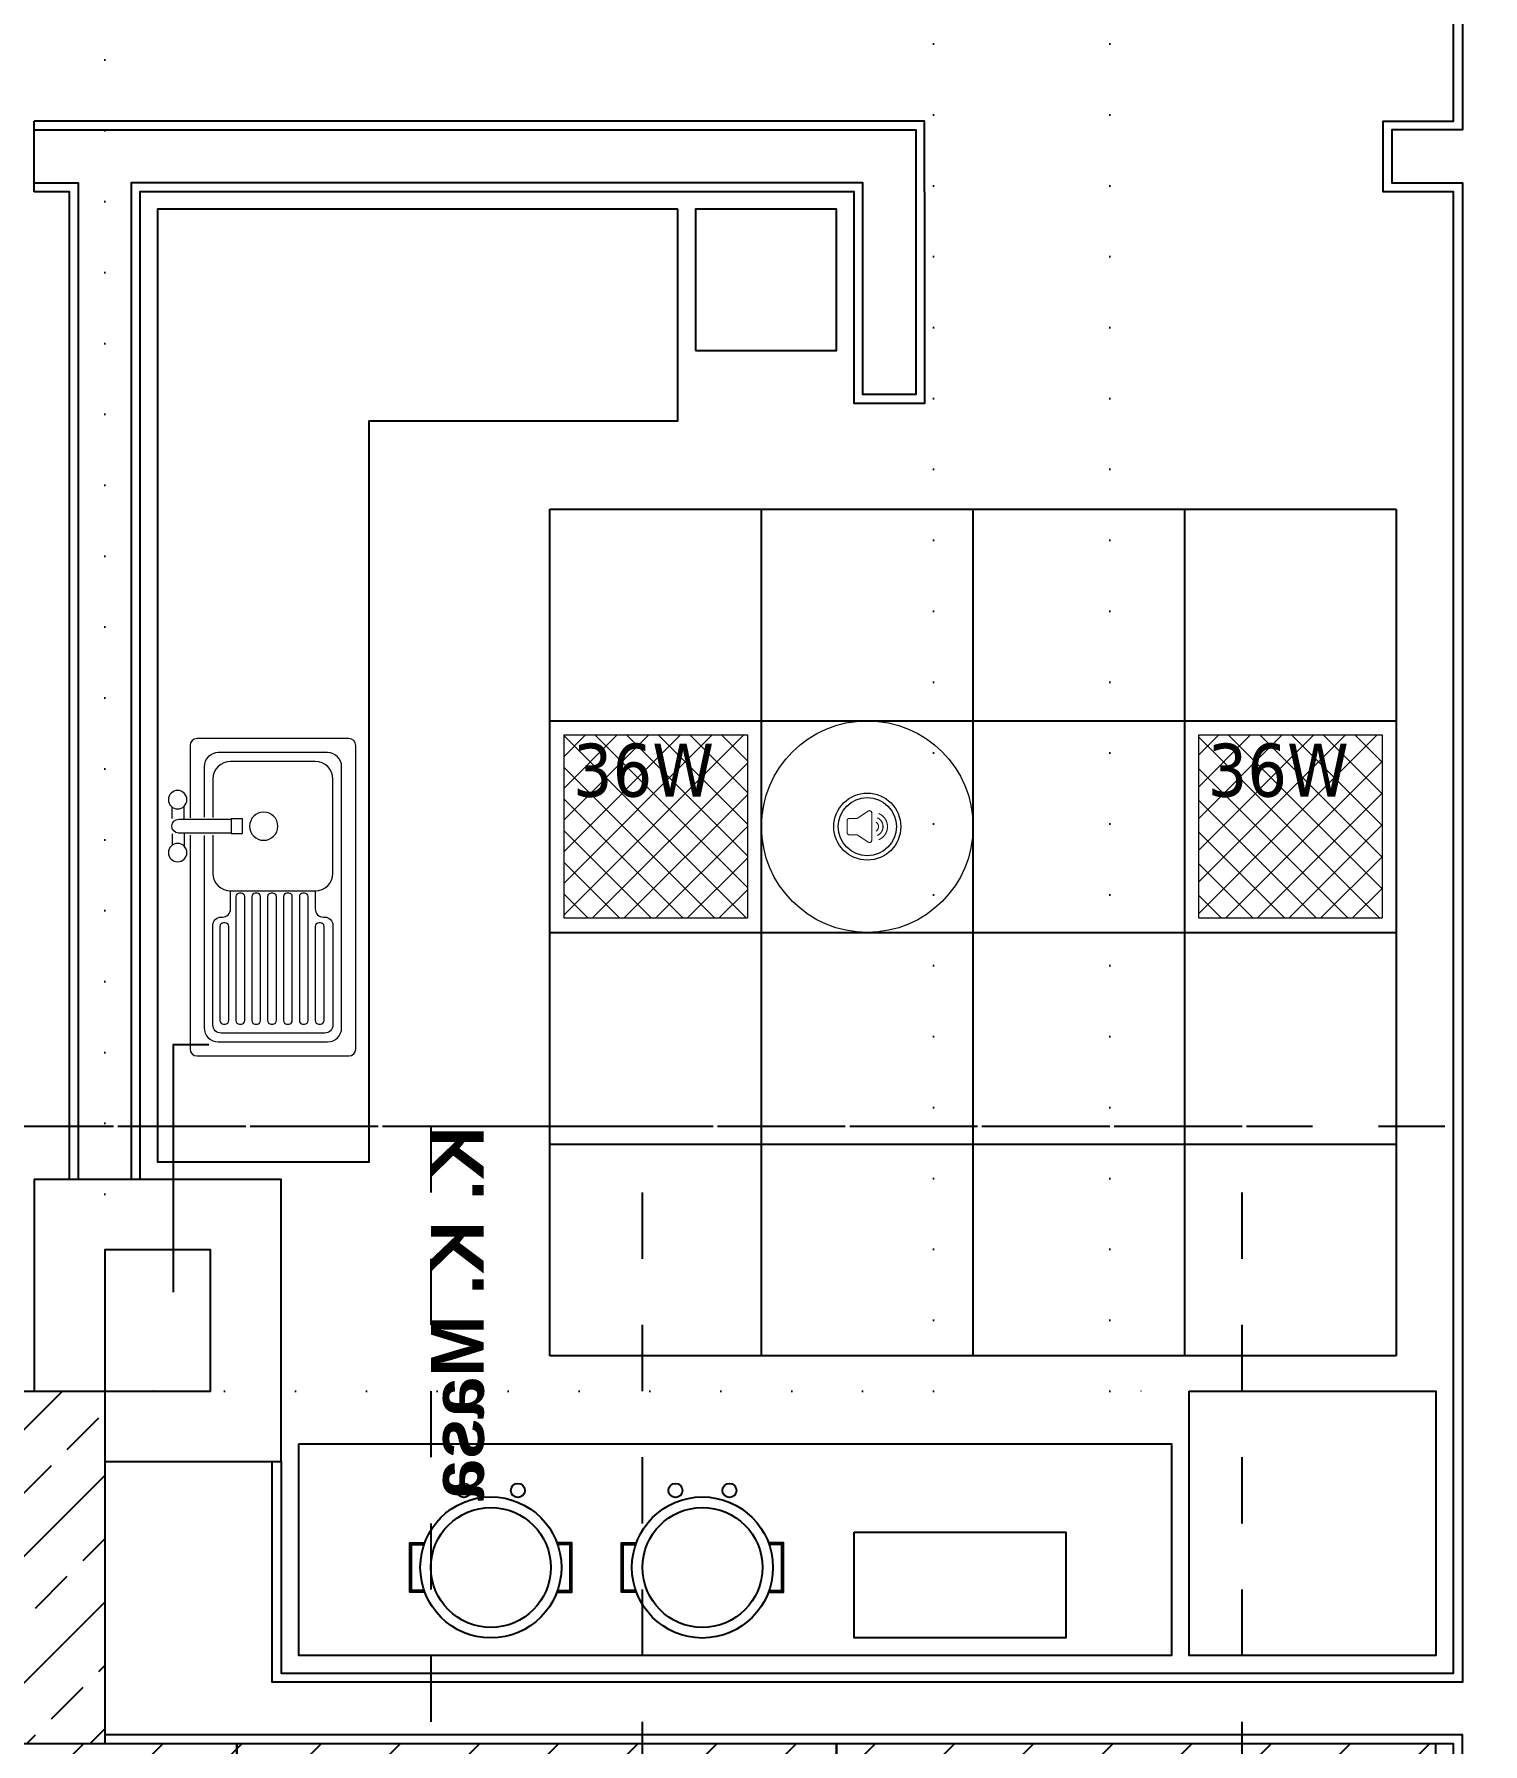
# Model space of a CAD drawing. Header units: centimetres. Extents: x 405564 to 502064, y 46284 to 60634.
# Drawn here: x 453129.7 to 453540.5, y 53432.6 to 53917.2 of the extents above; entities that cross this region are included whole.
import ezdxf
from ezdxf import colors
from ezdxf.entities.mleader import LeaderData, LeaderLine
from ezdxf.math import Vec2, Vec3
from ezdxf.xclip import XClip

# ---------------------------------------------------------------- set-up
doc = ezdxf.new("R2010")
doc.units = ezdxf.units.CM
doc.header["$XCLIPFRAME"] = 0
for name, pattern in [('3+1_3b$0$DASHED', [0.25, 0.125, -0.125]), ('ACAD_ISO07W100', [3, 0, -3]), ('DASHED2', [9.524999999999999, 6.35, -3.175]), ('DOT', [0.25, 0, -0.25])]:
    doc.linetypes.add(name, pattern=pattern)
doc.layers.get('0').update_dxf_attribs({"color": 8, "lineweight": 9})
for name, color, linetype in [('---___EB_draft03_cihazlar', 8, 'Continuous'), ('0-KRCN-ASMATAVAN-130426', 8, 'Continuous'), ('2.Bodrum Kat_Altlık$0$OU_TFR_vitrifiye', 171, 'Continuous'), ('2.Kat_Altlık$0$OU_TFR_vitrifiye', 171, 'Continuous'), ('AS_DOS_SAFT', 8, 'Continuous'), ('AS_DOS_TERAS_UST', 8, 'ACAD_ISO07W100'), ('AS_DUV', 8, 'Continuous'), ('AS_DUV_ALCIPAN_YANGINA-SUYA DAYANIMLI', 8, 'Continuous'), ('AS_DUV_GAZBETON', 8, 'Continuous'), ('AS_PYZ_BINA', 8, 'Continuous'), ('AS_TA_BETONARME', 5, 'Continuous'), ('AS_TA_TARAMA', 8, 'Continuous'), ('AS_TEFR_CIHAZ', 8, 'Continuous'), ('AS_TEFR_MOB', 8, 'Continuous'), ('M_TFR', 171, 'Continuous')]:
    doc.layers.add(name, color=color, linetype=linetype)
for name, color, linetype, lineweight in [('0-KRCN-AYDINLATMA-130426', 8, 'Continuous', 9), ('0-KRCN-MİMARİ-220526', 8, 'Continuous', 9), ('OL_Ic', 8, 'Continuous', 9)]:
    doc.layers.add(name, color=color, linetype=linetype, lineweight=lineweight)
doc.styles.add('Kalin02', font='arialbd.ttf')
doc.styles.add('Normal_ITL', font='swissi.ttf')
doc.styles.add('TAHOMA', font='tahoma.ttf')

# ---------------------------------------------------------------- blocks, each defined once
blk = doc.blocks.new('ASMA TAVA TİPİ HOPARLÖR')
at = {"layer": '0-KRCN-AYDINLATMA-130426', "const_width": 0.3166666666666667}
blk.add_lwpolyline([(0.2678101876517758, -4.410524511353287, 0.5981760014106391), (1.251140441570897, -3.882686215365538), (1.251140441570897, 3.882686215365538, 0.598176001410639), (0.2678101876517758, 4.410524511353287), (-2.695769251848105, 2.445446028890728, -0.1474326629705155), (-3.045766172406729, 2.339950991547084), (-5.089797056803945, 2.339950991547084, 0.414213562373095), (-5.723130390106235, 1.706617658215691), (-5.723130390106235, -1.706617658215691, 0.414213562373095), (-5.089797056803945, -2.339950991547084), (-3.045766172406729, -2.339950991547084, -0.1474326629705154), (-2.695769251848105, -2.445446028890728)], format="xyb", close=True, dxfattribs=at)
for points in [[(2.411450584302656, 1.294228738450329, -0.6013979208933983), (2.411450584302656, -1.294228738450329)], [(2.802783696737606, 2.510094951539941, -0.6588117416351348), (2.802783696737606, -2.510094951539941)], [(3.192043324932456, 3.719518879559473, -0.6804877585378879), (3.192043324932456, -3.719518879559473)]]:
    blk.add_lwpolyline(points, format="xyb", dxfattribs=at)
at = {"layer": '0-KRCN-AYDINLATMA-130426'}
blk.add_circle((0, 0), 30, dxfattribs=at)
at = {"layer": '0-KRCN-AYDINLATMA-130426', "ltscale": 0.1}
for radius in [9.498316872413454, 8.231874622758326]:
    blk.add_circle((0, 0), radius, dxfattribs=at)
blk = doc.blocks.new('36W 60x60 cm  SIVA ALTI LED ARMATÜR')
at = {"layer": '0-KRCN-AYDINLATMA-130426'}
h = blk.add_hatch(dxfattribs=at)
h.set_pattern_fill('ANSI37', color=256, scale=2)
h.set_pattern_definition([(45, (0, 0), (-4.490128060534577, 4.490128060534577), []), (135, (0, 0), (-4.490128060534577, -4.490128060534576), [])])
h.paths.add_polyline_path([(-26.00000000069848, 26.01268380675174), (25.99999999935972, 26.01268380675175), (25.99999999935973, -25.98731619330647), (-26.00000000069849, -25.98731619330648)])
for points in [[(-30.00000000066939, 30.01268380672263), (29.99999999933061, 30.01268380672263), (29.99999999933061, -29.98731619327737), (-30.00000000066939, -29.98731619327737)], [(-26.00000000069848, 26.01268380675174), (25.99999999935972, 26.01268380675175), (25.99999999935973, -25.98731619330647), (-26.00000000069849, -25.98731619330648)]]:
    blk.add_lwpolyline(points, close=True, dxfattribs=at)
at = {"layer": '0-KRCN-AYDINLATMA-130426', "insert": (-23.50000000069849, 23.51268380675174), "char_height": 15, "attachment_point": 1, "style": 'TAHOMA'}
blk.add_mtext_dynamic_manual_height_columns('{\\fTahoma|b0|i0|c162|p34;36W}', width=52.94616407470312, gutter_width=1.25, heights=[0], dxfattribs=at)
blk = doc.blocks.new('G$C27E741DA')
at = {"layer": '0-KRCN-AYDINLATMA-130426'}
for name, p in [('36W 60x60 cm  SIVA ALTI LED ARMATÜR', (15241.92968435312, 6558.552695129853)), ('ASMA TAVA TİPİ HOPARLÖR', (15301.92968435324, 6558.546353226528)), ('36W 60x60 cm  SIVA ALTI LED ARMATÜR', (15421.92968435306, 6558.552695129853))]:
    blk.add_blockref(name, p, dxfattribs=at)
blk = doc.blocks.new('sandalye_')
at = {"layer": 'AS_TEFR_MOB', "linetype": 'ByBlock', "ltscale": 25}
for points in [[(260035.7523932208, -40511.28489106934), (260035.7523932208, -40506.79990392213), (260030.9422372942, -40506.79990392213), (260030.9422372942, -40511.28489106934)], [(260031.4535864663, -40506.79990392213), (260031.4535864663, -40503.84816536889), (260035.2509577454, -40503.84816536889), (260035.2509577454, -40506.79990392213)], [(260009.7419455955, -40511.28489106934), (260033.3522721058, -40511.28489106934)], [(260056.9636692535, -40511.28489106934), (260033.3533427431, -40511.28489106934)], [(260002.7681137637, -40525.21185646765), (260000.5634520216, -40524.49378091458), (259999.3886709927, -40528.10441657167), (260002.7681137637, -40529.20512748364)], [(260002.6533029239, -40525.17446168017), (260001.478521895, -40528.78509733721)], [(260002.7681137637, -40525.41426369682), (260001.6528789495, -40528.84188679198)], [(260007.7649834729, -40525.15581866645), (260033.3528074244, -40525.15581866645)], [(260007.7652489199, -40524.49937409116), (260007.7652489199, -40564.92372517148), (260033.3522721058, -40564.92372517148)], [(260058.9406313761, -40525.15581866645), (260033.3528074244, -40525.15581866645)], [(260058.940365929, -40524.49937409116), (260058.940365929, -40564.92372517148), (260033.3533427431, -40564.92372517148)], [(260063.9375010852, -40525.21185646765), (260066.1421628273, -40524.49378091458), (260067.3169438562, -40528.10441657167), (260063.9375010852, -40529.20512748364)], [(260063.9375010852, -40525.41426369682), (260065.0527358994, -40528.84188679198)], [(260064.052311925, -40525.17446168017), (260065.2270929539, -40528.78509733721)], [(260002.7681137637, -40559.40842693392), (260002.7681137637, -40560.41185367282), (260007.751132717, -40560.41185367282), (260007.751132717, -40559.40842693392)], [(260063.9375010852, -40559.40842693392), (260063.9375010852, -40560.41185367282), (260058.9544821319, -40560.41185367282), (260058.9544821319, -40559.40842693392)]]:
    blk.add_lwpolyline(points, dxfattribs=at)
for points in [[(260033.3523845404, -40514.82322897774, -0.0481762218084715), (260031.5607432424, -40514.81176062743, -0.0006233322696329), (260029.1353366851, -40514.55878736248, -0.0031309550636785), (260022.3722122172, -40513.80200918473, 0.0073340560313228), (260011.4094725687, -40512.66852436686, -0.3094566674282269), (260010.4954442254, -40511.91632302431, 0.0024436641044052), (260010.3678925773, -40511.48397697264, 0.4763137017237822), (260010.2340723658, -40511.42897170631, 0.3751360464405972), (260009.0468903324, -40511.6061582283, 0.082453101501443), (260008.7012478414, -40512.18235064344, 0.0469294297251162), (260008.2420530693, -40513.76729218283, 0.0023809338393926), (260007.9488653538, -40515.34750834119, 0.007793834411648001), (260007.7685064825, -40516.4434948212), (260007.7652489199, -40524.49937409116, -0.0114448597009253), (260008.3502895785, -40521.50681633636, -0.0827836691016959), (260009.1513062373, -40519.50796530105, -0.1501469909277445), (260010.2841555324, -40518.50148889259, 0.2423171916854892), (260010.3914462157, -40518.36522610951, -0.0362924393927703), (260010.4929883301, -40517.98969683662, -0.1149568501603654), (260010.7717634702, -40517.55047320796, -0.1613195260008155), (260011.407624711, -40517.23823495273, -0.0205055300454579), (260013.8683363664, -40517.00234180922, 0.0247926756026962), (260022.3712774706, -40516.11361652851, -0.0309031002061953), (260033.3522721058, -40515.10127719084, -1.030607371214535)], [(260033.3532303085, -40514.82322897774, 0.0481762218084715), (260035.1448716064, -40514.81176062743, 0.0006233322696329), (260037.5702781638, -40514.55878736248, 0.0031309550636785), (260044.3334026317, -40513.80200918473, -0.0073340560313228), (260055.2961422802, -40512.66852436686, 0.3094566674282269), (260056.2101706235, -40511.91632302431, -0.0024436641044052), (260056.3377222717, -40511.48397697264, -0.4763137017237822), (260056.4715424831, -40511.42897170631, -0.3751360464405972), (260057.6587245165, -40511.6061582283, -0.082453101501443), (260058.0043670075, -40512.18235064344, -0.0469294297251162), (260058.4635617796, -40513.76729218283, -0.0023809338393926), (260058.756749495, -40515.34750834119, -0.007793834411648001), (260058.9371083664, -40516.4434948212), (260058.940365929, -40524.49937409116, 0.0114448597009253), (260058.3553252703, -40521.50681633636, 0.0827836691016959), (260057.5543086116, -40519.50796530105, 0.1501469909277445), (260056.4214593165, -40518.50148889259, -0.2423171916854892), (260056.3141686332, -40518.36522610951, 0.0362924393927703), (260056.2126265188, -40517.98969683662, 0.1149568501603654), (260055.9338513787, -40517.55047320796, 0.1613195260008155), (260055.2979901379, -40517.23823495273, 0.0205055300454579), (260052.8372784825, -40517.00234180922, -0.0247926756026962), (260044.3343373783, -40516.11361652851, 0.0309031002061953), (260033.3533427431, -40515.10127719084, 1.030607371214535)]]:
    blk.add_lwpolyline(points, format="xyb", dxfattribs=at)
for points in [[(260007.751132717, -40559.40842693392), (260002.7681137637, -40559.40842693392), (260002.7681137637, -40517.4136686431), (260007.751132717, -40517.4136686431)], [(260058.9544821319, -40559.40842693392), (260063.9375010852, -40559.40842693392), (260063.9375010852, -40517.4136686431), (260058.9544821319, -40517.4136686431)]]:
    blk.add_lwpolyline(points, close=True, dxfattribs=at)
blk = doc.blocks.new('K.K. Masa')
at = {"layer": '---___EB_draft03_cihazlar'}
h = blk.add_hatch(dxfattribs=at)
h.set_pattern_fill('ANSI31', color=1, scale=5)
h.set_pattern_definition([(45, (0, 0), (-11.22532015133644, 11.22532015133644), [])])
h.paths.add_polyline_path([(275177.6579517199, -40678.26322774969), (275277.6579517199, -40678.26322774969), (275277.6579517199, -40848.26322774969), (275177.6579517199, -40848.26322774969)])
at = {"layer": '---___EB_draft03_cihazlar', "color": 1, "linetype": '3+1_3b$0$DASHED', "ltscale": 150}
blk.add_lwpolyline([(275002.6579517199, -40563.26322774969), (275452.6579517199, -40563.26322774969), (275452.6579517199, -40963.26322774969), (275002.6579517199, -40963.26322774969), (275002.6579517199, -40563.26322774969)], dxfattribs=at)
at = {"layer": '---___EB_draft03_cihazlar', "color": 1, "const_width": 5}
blk.add_lwpolyline([(275277.6579517199, -40848.26322774969), (275277.6579517199, -40678.26322774969)], dxfattribs=at)
at = {"layer": '---___EB_draft03_cihazlar', "color": 1}
blk.add_lwpolyline([(275177.6579517199, -40678.26322774969), (275277.6579517199, -40678.26322774969), (275277.6579517199, -40848.26322774969), (275177.6579517199, -40848.26322774969), (275177.6579517199, -40678.26322774969)], dxfattribs=at)
at = {"layer": 'AS_TEFR_MOB', "color": 1, "rotation": 270}
blk.add_blockref('sandalye_', (315847.5816768915, 219270.0890443561), dxfattribs=at)
at = {"layer": '---___EB_draft03_cihazlar', "insert": (275002.6579517199, -40563.26322774969), "char_height": 15, "attachment_point": 1, "style": 'Kalin02'}
blk.add_mtext_dynamic_manual_height_columns('K. K. Masa', width=588.2142853049445, gutter_width=750, heights=[89.2704788814325], dxfattribs=at)
blk = doc.blocks.new('A11-KK')
at = {"layer": '---___EB_draft03_cihazlar', "color": 1, "xscale": -1.000000000000001, "rotation": 90}
for p in [(-30860.76322778477, 271827.6579517191), (-30690.76322778477, 271827.6579517191), (-30520.76322778477, 271827.6579517191)]:
    blk.add_blockref('K.K. Masa', p, dxfattribs=at)
blk = doc.blocks.new('2.Kat_Altlık$0$ÇAY OCAGI')
at = {"layer": 'M_TFR'}
for points in [[(-18.76752999264741, -8.42611462948844), (-23.03253599745221, -8.42611462948844), (-23.03253599745221, -22.42611462948844), (-18.76752999264741, -22.42611462948844)], [(-18.76752999264741, -8.92611462948844), (-22.53253599745221, -8.92611462948844), (-22.53253599745221, -21.92611462948844), (-18.76752999264741, -21.92611462948844)], [(18.70245799774298, -8.42611462948844), (22.96746400254779, -8.42611462948844), (22.96746400254779, -22.42611462948844), (18.70245799774298, -22.42611462948844)], [(18.70245799774298, -8.92611462948844), (22.46746400254779, -8.92611462948844), (22.46746400254779, -21.92611462948844), (18.70245799774298, -21.92611462948844)]]:
    blk.add_lwpolyline(points, dxfattribs=at)
for centre, radius in [((-0.0325359974522144, -15.42611462948844), 20), ((-0.0325359974522144, -15.42611462948844), 17), ((-7.693917343909391, -37.25554304461826), 2), ((7.628845349004955, -37.25554304461826), 2)]:
    blk.add_circle(centre, radius, dxfattribs=at)
blk = doc.blocks.new('2.Bodrum Kat_Altlık$0$2.Bodrum Kat_Altlık$0$D Blok Bodrum Kat Altlık$0$evye_sıgınak')
at = {"layer": '2.Bodrum Kat_Altlık$0$OU_TFR_vitrifiye', "lineweight": 0, "ltscale": 3}
for p, q in [((-52.04945441824384, -17.98812801670283), (-52.04945441824384, -14.77845113165677)), ((-35.32634038920514, -18.17824358120561), (-50.28905834211037, -18.17824358120561)), ((-48.70410722447559, -18.18636512663215), (-48.70410722447559, -14.56165884714574)), ((-52.04945441824384, -22.329465854913), (-52.04945441824384, -25.53914273995906)), ((-50.17591225053184, -22.13122874498367), (-35.32634038920514, -22.13122874498367)), ((-48.70410722447559, -22.13122874498367), (-48.70410722447559, -25.75593502447009))]:
    blk.add_line(p, q, dxfattribs=at)
for points in [[(-47, -17.57022868283093), (-47, 43, -0.4142135623730951), (-45, 45), (-2, 45, -0.4142135623730951), (0, 43), (0, -43, -0.4142135623730951), (-2, -45)], [(-43, -17.49357480648905), (-43, 37, -0.4142135623730951), (-39, 41), (-8, 41, -0.4142135623730953), (-4, 37), (-4, -37, -0.4142135623730953), (-8, -41)], [(-11.5, -1.798333813436329), (-11.5, 3.333204878494143, -0.4142135623730951), (-9.20000000006985, 5.633204878307879), (-8.800000000046566, 5.633204878307879, 0.4142135623730935), (-6.5, 7.933204878121614), (-6.5, 36.20000000018626, 0.4142135623730951), (-8.800000000046566, 38.5), (-38.19999999995343, 38.5, 0.4142135623730953), (-40.5, 36.20000000018626), (-40.5, 7.933204878121614, 0.4142135623730951), (-38.20000000006985, 5.633204878307879), (-37.80000000004657, 5.633204878307879, -0.4142135623730966), (-35.5, 3.333204878494143), (-35.5, -1.798333813436329)], [(-40.5, -17.61039105523378), (-40.5, -6.798333813436329, -0.4142135623730945), (-35.5, -1.798333813436329), (-11.5, -1.798333813436329, -0.4142135623730959), (-6.5, -6.798333813436329), (-6.5, -33.5, -0.4142135623730955), (-11.5, -38.5)], [(-2, -45), (-45, -45, -0.4142135623730951), (-47, -43), (-47, -22.55393826495856, -0.4142135623730951)], [(-8, -41), (-39, -41, -0.4142135623730951), (-43, -37), (-43, -22.69355846196413, -0.3775885794715034)], [(-11.5, -38.5), (-35.5, -38.5, -0.4142135623730951), (-40.5, -33.5), (-40.5, -22.6175582818687, -0.4142135623730945)]]:
    blk.add_lwpolyline(points, format="xyb", dxfattribs=at)
for points in [[(-37, 7.231370276771486), (-37.5, 7.231370276771486, -0.4142135623730951), (-38.5, 8.231370276771486), (-38.5, 34.96497004944831, -0.4142135623730951), (-37.5, 35.96497004944831), (-37, 35.96497004944831, -0.4142135623730951), (-36, 34.96497004944831), (-36, 8.231370276771486, -0.4142135623730951)], [(-32.5, -1.173210584558547), (-33, -1.173210584558547, -0.4142135623730951), (-34, -0.1732105845585465), (-34, 34.96497004944831, -0.4142135623730951), (-33, 35.96497004944831), (-32.5, 35.96497004944831, -0.4142135623730951), (-31.5, 34.96497004944831), (-31.5, -0.1732105845585465, -0.4142135623730951)], [(-28, -1.173210584558547), (-28.5, -1.173210584558547, -0.4142135623730951), (-29.5, -0.1732105845585465), (-29.5, 34.96497004944831, -0.4142135623730951), (-28.5, 35.96497004944831), (-28, 35.96497004944831, -0.4142135623730951), (-27, 34.96497004944831), (-27, -0.1732105845585465, -0.4142135623730951)], [(-23.5, -1.173210584558547), (-24, -1.173210584558547, -0.4142135623730951), (-25, -0.1732105845585465), (-25, 34.96497004944831, -0.4142135623730951), (-24, 35.96497004944831), (-23.5, 35.96497004944831, -0.4142135623730951), (-22.5, 34.96497004944831), (-22.5, -0.1732105845585465, -0.4142135623730951)], [(-19, -1.173210584558547), (-19.5, -1.173210584558547, -0.4142135623730951), (-20.5, -0.1732105845585465), (-20.5, 34.96497004944831, -0.4142135623730951), (-19.5, 35.96497004944831), (-19, 35.96497004944831, -0.4142135623730951), (-18, 34.96497004944831), (-18, -0.1732105845585465, -0.4142135623730951)], [(-14.5, -1.173210584558547), (-15, -1.173210584558547, -0.4142135623730951), (-16, -0.1732105845585465), (-16, 34.96497004944831, -0.4142135623730951), (-15, 35.96497004944831), (-14.5, 35.96497004944831, -0.4142135623730951), (-13.5, 34.96497004944831), (-13.5, -0.1732105845585465, -0.4142135623730951)], [(-10, 7.231370276771486), (-10.5, 7.231370276771486, -0.4142135623730951), (-11.5, 8.231370276771486), (-11.5, 34.96497004944831, -0.4142135623730951), (-10.5, 35.96497004944831), (-10, 35.96497004944831, -0.4142135623730951), (-9, 34.96497004944831), (-9, 8.231370276771486, -0.4142135623730951)]]:
    blk.add_lwpolyline(points, format="xyb", close=True, dxfattribs=at)
blk.add_lwpolyline([(-35.32634038920514, -22.25712993182242), (-35.32634038920514, -18.06046393979341), (-32.09575497289188, -18.06046393979341), (-32.09575497289188, -22.25712993182242)], close=True, dxfattribs=at)
for centre, radius in [((-50.50711863161996, -12.65879693534225), 2.621399166394283), ((-26.11197753192391, -20.14916690718383), 4), ((-50.50711863161996, -27.65879693534225), 2.621399166394283)]:
    blk.add_circle(centre, radius, dxfattribs=at)
blk.add_arc((-50.17591225053184, -20.15311687625945), 1.978111869359054, 93.27905303273738, 270, dxfattribs=at)
blk = doc.blocks.new('MUTFAK03_FA')
at = {"layer": '2.Kat_Altlık$0$OU_TFR_vitrifiye'}
for points in [[(-210.0000185826211, 370.0000557361782), (-170.0000000004657, 370.0000557361782), (-170.0000000004657, 409.9999999890715), (-210.0000185826211, 409.9999999890715)], [(-70, 75), (0, 75), (0, 0), (-70, 0)], [(-165.0002371818991, 35.0000185818426), (-105, 35.0000185818426), (-105, 5.000000000094587), (-165.0002371818991, 5.000000000094587)]]:
    blk.add_lwpolyline(points, close=True, dxfattribs=at)
at = {"layer": 'AS_TEFR_CIHAZ'}
for points in [[(-215.0000000004657, 409.9999999890497), (-362.4999999999418, 409.9999999889696), (-362.5000000001164, 139.9999999992215), (-302.5000000001164, 139.9999999991851), (-302.5, 349.999999989006), (-215.0000000004657, 349.9999999890497)], [(-322.5000000001746, 60.00000000009459), (-75, 60.00000000009459), (-75, 9.458744898438454e-11), (-322.5000000001746, 9.458744898438454e-11)]]:
    blk.add_lwpolyline(points, close=True, dxfattribs=at)
at = {"xscale": -1, "rotation": 180}
blk.add_blockref('2.Bodrum Kat_Altlık$0$2.Bodrum Kat_Altlık$0$D Blok Bodrum Kat Altlık$0$evye_sıgınak', (-306.3109270109562, 214.982322410855), dxfattribs=at)
at = {"layer": '2.Kat_Altlık$0$OU_TFR_vitrifiye', "extrusion": (-2.220445979791015e-16, -5.553968763715388e-20, -1), "xscale": -1.000000000000001, "zscale": -1.000000000000001, "rotation": 179.9856033184691}
for p in [(268.0289001726778, 9.575821082646144), (208.0288963402854, 9.568107774844975)]:
    blk.add_blockref('2.Kat_Altlık$0$ÇAY OCAGI', p, dxfattribs=at)
blk = doc.blocks.new('A$Ca63a641c')
at = {"layer": 'AS_PYZ_BINA'}
ml = blk.add_multileader_mtext('Standard', dxfattribs=at)
ml.set_content('EST boyalı panel çit ve panel çit kapı (AS 51.101)', color=256, style='Normal_ITL')
ml.set_leader_properties()
ml.build(insert=Vec2(0, 0))
ml.multileader.update_dxf_attribs({"dogleg_length": 0.3787233340166314, "arrow_head_size": 17.04255003074841, "scale": 75})
ctx = ml.context
ctx.base_point, ctx.scale, ctx.char_height, ctx.arrow_head_size, ctx.landing_gap_size, ctx.plane_origin = Vec3(140.5128044245098, 464.3021679822123), 75, 20, 17.04255003074841, 14.20212502562368, Vec3(92.50533079029992, 620.1127296827617)
notes = []
notes.append((ctx, [(0, (1, 1, 0), (112.1085543732625, 464.3021679822123), (1, 0), 28.40425005124735, [(0, [(68.50397878413787, 410.0000000000582)], 0, [])])]))
ctx.mtext.insert, ctx.mtext.width, ctx.mtext.flow_direction = Vec3(154.7149294501287, 477.51330172288), 604.5633757405595, 5
for ctx, leaders in notes:
    for number, flags, end, landing, length, lines in leaders:
        leader = LeaderData()
        leader.index, (leader.has_last_leader_line, leader.has_dogleg_vector, leader.attachment_direction) = number, flags
        leader.last_leader_point, leader.dogleg_vector, leader.dogleg_length = Vec3(end), Vec3(landing), length
        for number, points, colour, breaks in lines:
            line = LeaderLine()
            line.index, line.vertices, line.color, line.breaks = number, Vec3.list(points), colors.encode_raw_color(colour), breaks
            leader.lines.append(line)
        ctx.leaders.append(leader)
blk = doc.blocks.new('A$C85dec720')
at = {"layer": 'OL_Ic'}
blk.add_blockref('A$Ca63a641c', (5315.078400611819, 5344.252802198636, 28.399658203125), dxfattribs=at)
blk = doc.blocks.new('A$C6A10300A')
at = {"layer": 'AS_TA_TARAMA'}
h = blk.add_hatch(dxfattribs=at)
h.set_pattern_fill('ANSI33', color=256, scale=4, angle=180)
h.set_pattern_definition([(225, (17560.67968431883, -7819.298704102708), (17.9605122421383, -17.96051224213831), []), (225, (17542.71916431881, -7819.298704102708), (17.9605122421383, -17.96051224213831), [12.7, -6.35])])
h.paths.add_polyline_path([(14985.67968431901, -7101.453646794253), (15085.67968431901, -7101.453646794253), (15085.67968431901, -7201.453646794253), (14985.67968431901, -7201.453646794253)], flags=17)
at = {"layer": 'AS_DOS_SAFT', "linetype": 'DASHED2'}
blk.add_lwpolyline([(15115.67968431918, -7101.45364679458), (15115.67968431924, -7061.453646795089), (15085.67968431924, -7061.453646795089), (15085.67968431918, -7101.45364679458)], close=True, dxfattribs=at)
at = {"layer": 'AS_DOS_TERAS_UST', "linetype": 'DOT', "ltscale": 80}
for p, q in [((15085.67968431895, -6201.453646794427), (15085.67968431895, -7101.45364679434)), ((15320.67968431895, -7101.453646794311), (15320.67968431895, -6201.453646794442)), ((15370.67968431895, -7101.453646794311), (15370.67968431895, -6201.453646794442)), ((15320.67968431895, -7101.45364679434), (15085.67968431895, -7101.45364679434)), ((15600.67968431895, -7101.45364679434), (15370.67968431895, -7101.45364679434))]:
    blk.add_line(p, q, dxfattribs=at)
at = {"layer": 'AS_DUV_ALCIPAN_YANGINA-SUYA DAYANIMLI'}
for points in [[(15135.67968431924, -7121.453646793903), (15135.67968431924, -7181.453646793874), (15468.17968431913, -7181.453646793874), (15468.17968431913, -6761.453646804905), (15448.17968431866, -6761.453646805574), (15448.17968431895, -6741.453646805428), (15468.17968431913, -6741.453646804744), (15468.17968431913, -6101.453646794005), (15628.17968431895, -6101.453646793918), (15628.17968431895, -6121.453646794078), (15610.67968431895, -6121.453646794078), (15610.67968431895, -6261.453646794078), (15885.67968431971, -6261.453646794049), (15885.67968431901, -6201.453646794049)], [(15888.17968431901, -6201.45364679402), (15888.17968431977, -6263.953646794049), (15608.17968431895, -6263.953646794078), (15608.17968431895, -6118.953646794078), (15625.67968431895, -6118.953646794078), (15625.67968431895, -6103.953646793932), (15470.67968431913, -6103.953646794005), (15470.67968431913, -6743.953646804701), (15450.67968431889, -6743.95364680537), (15450.67968431866, -6758.953646805516), (15470.67968431913, -6758.953646804846), (15470.67968431913, -7183.953646793874), (15133.17968431924, -7183.953646793874), (15133.17968431924, -7121.453646793903)], [(15318.17968431901, -6761.453646804905), (15318.17968431901, -6741.453646803478), (15065.67968431918, -6741.453646803369)], [(15065.67968431918, -6761.45364680342), (15065.67968431918, -6741.453646803362)], [(15065.67968431918, -6743.953646803369), (15315.67968431901, -6743.953646803478), (15315.67968431901, -6758.953646804934), (15315.67968431907, -6758.953646804919), (15315.67968431866, -6818.953646804002), (15300.67968431866, -6818.953646804002), (15300.67968431866, -6758.953646804905), (15093.17968431948, -6758.953646804992), (15093.17968431948, -7041.453646794762)], [(15065.67968431913, -6758.953646803653), (15078.17968431918, -6758.953646803646), (15078.17968431872, -7041.453646794762)], [(15075.67968431872, -7041.453646794762), (15075.67968431918, -6761.453646803653), (15065.67968431918, -6761.453646803653)], [(15318.17968431901, -6761.453646804905), (15318.17968431901, -6761.453646804905), (15318.17968431866, -6821.453646804002), (15298.17968431866, -6821.453646804002), (15298.17968431866, -6761.453646804905), (15095.67968431948, -6761.453646804992), (15095.67968431948, -7041.453646794762)], [(15105.16597445996, -7073.43276662218), (15105.16597445996, -7003.22511380064), (15115.16597445996, -7003.22511380064)], [(15468.17968431913, -8531.453646793656), (15468.17968431913, -7681.453646793903), (15468.17968431913, -7681.453646793903), (14185.67968431849, -7681.453646793903), (14185.6796843193, -7811.453646793496), (14165.6796843193, -7811.453646793496), (14165.6796843193, -7681.453646793903), (14135.67968431918, -7681.453646793903), (14135.67968431918, -7661.453646793903), (15468.17968431913, -7661.453646793889), (15468.17968431913, -7201.453646793874), (15085.67968431918, -7201.453646793874)], [(15470.67968431913, -8531.453646793641), (15470.67968431913, -7678.953646793903), (14183.17968431849, -7678.953646793903), (14183.1796843193, -7808.953646793496), (14168.1796843193, -7808.953646793496), (14168.1796843193, -7678.953646793903), (14138.17968431918, -7678.953646793903), (14138.17968431918, -7663.953646793903), (15470.67968431913, -7663.953646793889), (15470.67968431913, -7198.953646793874), (15085.67968431918, -7198.953646793874)]]:
    blk.add_lwpolyline(points, dxfattribs=at)
at = {"layer": 'AS_DUV_GAZBETON'}
blk.add_lwpolyline([(15085.67968431901, -7121.453646793903), (15135.67968431924, -7121.453646793903), (15135.67968431924, -7041.453646794762), (15065.67968431895, -7041.453646794762), (15065.67968431895, -7101.453646793903)], dxfattribs=at)
blk.add_lwpolyline([(15085.67968431895, -7101.453646793903), (15115.67968431924, -7101.453646793903), (15115.67968431924, -7061.453646794762), (15085.67968431895, -7061.453646794762)], close=True, dxfattribs=at)
at = {"layer": 'AS_TA_BETONARME'}
blk.add_lwpolyline([(14985.67968431901, -7101.453646794253), (15085.67968431901, -7101.453646794253), (15085.67968431901, -7201.453646794253), (14985.67968431901, -7201.453646794253)], close=True, dxfattribs=at)
for name, p in [('A11-KK', (5135.679684336006, -3851.453646792725)), ('MUTFAK03_FA', (15463.17968433618, -7176.453646793205))]:
    blk.add_blockref(name, p)
at = {"layer": 'AS_DUV'}
ref = blk.add_blockref('A$C85dec720', (28900.96394336782, -17748.98357438718), dxfattribs=dict(at, rotation=105.0255580063709))
XClip(ref).set_block_clipping_path([(6220.336776927827, 6783.731372117298), (4126.407146474303, -1017.0000000051805), (7354.829823405089, -1883.5969356479472), (9448.759453858613, 5917.134436474531)])

msp = doc.modelspace()

# ---------------------------------------------------------------- linework, layer by layer
at = {"layer": '0-KRCN-ASMATAVAN-130426'}
for p, q in [((453275.9956947884, 53782.56257809143), (453515.9956947884, 53782.56257809143)), ((453275.9956947885, 53542.56257809143), (453275.9956947884, 53782.56257809143)), ((453275.9956948047, 53782.56257809143), (453515.9956947881, 53782.56257809143)), ((453275.9956948047, 53782.56257809143), (453515.9956947884, 53782.56257809143)), ((453335.9956947884, 53542.57684739259), (453335.9956947884, 53782.57684739259)), ((453395.9956947884, 53542.57209095886), (453395.9956947884, 53782.57209095887)), ((453455.9956947884, 53542.56733452515), (453455.9956947884, 53782.56733452515)), ((453515.9956947884, 53782.56257809143), (453515.9956947884, 53542.56257809143)), ((453275.9956948047, 53722.56257809143), (453515.9956947884, 53722.56257809143)), ((453275.9956948048, 53662.56257809143), (453515.9956947884, 53662.56257809143)), ((453275.9956948048, 53602.56257809143), (453515.9956947883, 53602.56257809143)), ((453515.9956947884, 53542.56257809143), (453275.9956947885, 53542.56257809143))]:
    msp.add_line(p, q, dxfattribs=at)

# ---------------------------------------------------------------- block references
at = {"layer": '0-KRCN-AYDINLATMA-130426'}
msp.add_blockref('G$C27E741DA', (438064.0660104522, 47134.01622488972), dxfattribs=at)

# ---------------------------------------------------------------- next in the draw order: block references
at = {"layer": '0-KRCN-MİMARİ-220526'}
msp.add_blockref('A$C6A10300A', (438064.0660104522, 60634.01622488972), dxfattribs=at)

doc.saveas('drawing.dxf')
